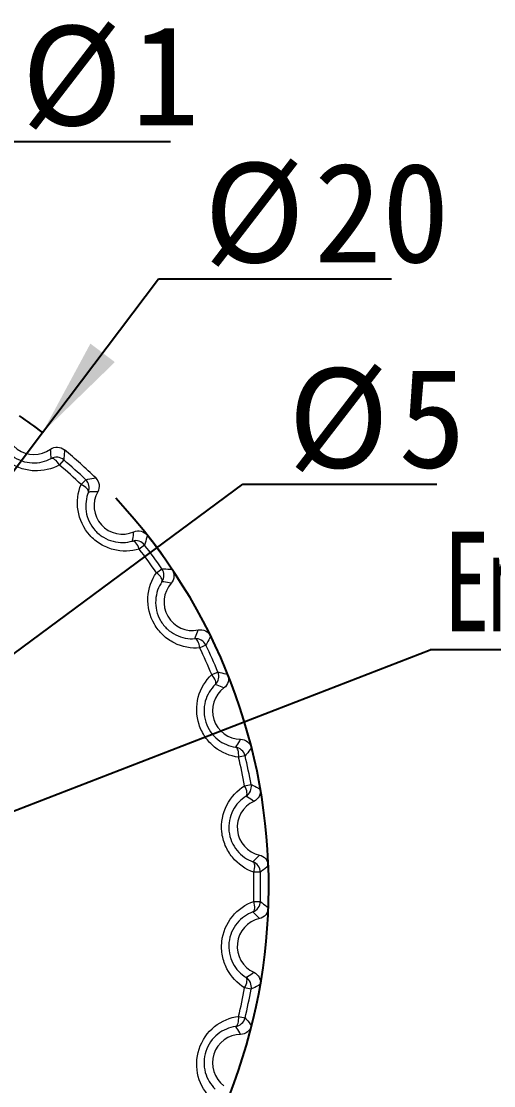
# Model space of a CAD drawing. Header units: millimetres. Extents: x 1 to 148, y 1 to 104.
# Drawn here: x 48.44 to 56.74, y 66.34 to 85.03 of the extents above; entities that cross this region are included whole.
import ezdxf

# ---------------------------------------------------------------- set-up
doc = ezdxf.new("R2010")
doc.units = ezdxf.units.MM
doc.header["$LTSCALE"] = 0.5
doc.layers.add('SLD-0', color=179, linetype='Continuous')
doc.styles.add('SLDTEXTSTYLE0', font='SIMSUN.TTC', dxfattribs={"width": 0.67})
doc.styles.add('SLDTEXTSTYLE15', font='SIMSUN.TTC')
doc.styles.get("Standard").update_dxf_attribs({"font": 'SIMSUN.TTC'})
doc.dimstyles.new('SLDDIMSTYLE0', dxfattribs={"dimtxt": 1.75, "dimasz": 1.75, "dimexe": 0, "dimexo": 0.0625, "dimgap": 0.4375, "dimtad": 0, "dimtih": 1, "dimtoh": 1, "dimrnd": 1e-09, "dimzin": 12, "dimdsep": 46, "dimtxsty": 'SLDTEXTSTYLE0', "dimsah": 1, "dimcen": 0, "dimadec": 0, "dimazin": 3, "dimtfac": 1, "dimtmove": 0, "dimatfit": 3, "dimfxl": 0, "dimfrac": 2, "dimtolj": 1, "dimtzin": 12, "dimarcsym": 0})
doc.dimstyles.new('SLDDIMSTYLE1', dxfattribs={"dimtxt": 1.75, "dimasz": 1.75, "dimexe": 0, "dimexo": 0.0625, "dimgap": 0.4375, "dimtad": 0, "dimtih": 1, "dimtoh": 1, "dimrnd": 1e-09, "dimzin": 12, "dimdsep": 46, "dimtxsty": 'SLDTEXTSTYLE0', "dimsah": 1, "dimcen": 0, "dimadec": 0, "dimazin": 3, "dimtfac": 1, "dimtmove": 0, "dimatfit": 3, "dimfxl": 0, "dimfrac": 2, "dimtolj": 1, "dimtzin": 12, "dimarcsym": 0})
doc.dimstyles.new('SLDDIMSTYLE2', dxfattribs={"dimtxt": 1.75, "dimasz": 1.75, "dimexe": 0, "dimexo": 0.0625, "dimgap": 0.4375, "dimtad": 0, "dimtih": 1, "dimtoh": 1, "dimrnd": 1e-09, "dimzin": 12, "dimdsep": 46, "dimtxsty": 'SLDTEXTSTYLE0', "dimsah": 1, "dimcen": 0, "dimadec": 0, "dimazin": 3, "dimtfac": 1, "dimtmove": 0, "dimatfit": 3, "dimfxl": 0, "dimfrac": 2, "dimtolj": 1, "dimtzin": 12, "dimarcsym": 0})
doc.dimstyles.new('SLDDIMSTYLE3', dxfattribs={"dimtxt": 0.18, "dimasz": 1.75, "dimexe": 0, "dimexo": 0.0625, "dimgap": 0, "dimtad": 0, "dimtih": 1, "dimtoh": 1, "dimdec": 0, "dimrnd": 1e-09, "dimzin": 0, "dimdsep": 46, "dimtxsty": 'Standard', "dimsah": 1, "dimcen": 0.09, "dimadec": 0, "dimazin": 0, "dimtfac": 1.75, "dimtdec": 0, "dimtofl": 0, "dimtmove": 0, "dimatfit": 3, "dimfxl": 0, "dimfrac": 2, "dimtolj": 1, "dimtzin": 0, "dimarcsym": 0})

# ---------------------------------------------------------------- blocks, each defined once
blk = doc.blocks.new('_D')
at = {"layer": 'SLD-0', "color": 5}
for p, q in [((48.816, 77.81), (50.855, 80.509)), ((50.855, 80.509), (54.945, 80.509)), ((36.761, 61.852), (48.816, 77.81)), ((36.761, 61.852), (34.732, 59.167))]:
    blk.add_line(p, q, dxfattribs=at)
for start, end in [(52.9793, 55.7925), (230.0677, 43.0207)]:
    blk.add_arc((42.789, 69.831), 10, start, end, dxfattribs=at)
for points in [[(48.816, 77.81), (50.086, 79.044), (49.656, 79.369)], [(36.761, 61.852), (35.491, 60.618), (35.921, 60.294)]]:
    blk.add_solid(points, dxfattribs=at)
at = {"layer": 'SLD-0', "color": 5, "char_height": 1.75, "attachment_point": 1, "style": 'SLDTEXTSTYLE15'}
for s, insert in [('%%c', (51.649, 82.546)), ('20', (53.584, 82.546))]:
    blk.add_mtext(s, dxfattribs=dict(at, insert=insert))
blk = doc.blocks.new('_D_1')
at = {"layer": 'SLD-0', "color": 5}
for p, q in [((44.797, 71.32), (52.334, 76.903)), ((52.334, 76.903), (55.743, 76.903)), ((40.78, 68.343), (44.797, 71.32)), ((40.78, 68.343), (38.076, 66.34))]:
    blk.add_line(p, q, dxfattribs=at)
for points in [[(44.797, 71.32), (46.364, 72.145), (46.043, 72.578)], [(40.78, 68.343), (39.213, 67.518), (39.534, 67.085)]]:
    blk.add_solid(points, dxfattribs=at)
at = {"layer": 'SLD-0', "color": 5, "char_height": 1.75, "attachment_point": 1, "style": 'SLDTEXTSTYLE15'}
for s, insert in [('%%c', (53.127, 78.94)), ('5', (55.062, 78.94))]:
    blk.add_mtext(s, dxfattribs=dict(at, insert=insert))
blk = doc.blocks.new('_D_2')
at = {"layer": 'SLD-0', "color": 5}
for p, q in [((45.19, 79.995), (47.653, 82.916)), ((47.653, 82.916), (51.062, 82.916)), ((44.545, 79.231), (45.19, 79.995)), ((44.545, 79.231), (42.376, 76.658))]:
    blk.add_line(p, q, dxfattribs=at)
blk.add_arc((44.868, 79.613), 0.5, 14.4685, 94.8603, dxfattribs=at)
for points in [[(45.19, 79.995), (46.524, 81.159), (46.112, 81.507)], [(44.545, 79.231), (43.211, 78.066), (43.623, 77.719)]]:
    blk.add_solid(points, dxfattribs=at)
at = {"layer": 'SLD-0', "color": 5, "char_height": 1.75, "attachment_point": 1, "style": 'SLDTEXTSTYLE15'}
for s, insert in [('%%c', (48.446, 84.952)), ('1', (50.381, 84.952))]:
    blk.add_mtext(s, dxfattribs=dict(at, insert=insert))
blk = doc.blocks.new('SW_NOTE_2')
at = {"layer": 'SLD-0', "color": 0}
blk.add_line((14.908, 0), (0, 0), dxfattribs=at)
at = {"layer": 'SLD-0', "color": 0, "insert": (0.246, 2.071), "char_height": 1.75, "attachment_point": 1, "style": 'SLDTEXTSTYLE0'}
blk.add_mtext('Embedded copper nut-M3', dxfattribs=at)

msp = doc.modelspace()

# ---------------------------------------------------------------- linework, layer by layer
at = {"color": 7, "linetype": 'Continuous', "lineweight": 15}
for p, q in [((49.189, 77.326), (49.113, 77.238)), ((49.493, 76.896), (49.573, 76.98)), ((50.607, 75.832), (50.515, 75.761)), ((50.815, 75.347), (50.911, 75.413)), ((51.684, 74.075), (51.579, 74.025)), ((51.787, 73.558), (51.894, 73.602)), ((52.372, 72.133), (52.259, 72.106)), ((52.365, 71.606), (52.479, 71.627)), ((52.641, 70.09), (52.525, 70.087)), ((52.525, 69.576), (52.641, 69.573)), ((52.479, 68.036), (52.365, 68.057)), ((52.259, 67.557), (52.372, 67.53))]:
    msp.add_line(p, q, dxfattribs=at)
at = {"color": 7, "linetype": 'Continuous', "lineweight": 15, "flags": 128}
for points in [[(49.113, 77.238), (49.094, 77.266), (49.074, 77.292), (49.054, 77.314), (49.034, 77.331), (49.014, 77.344), (48.996, 77.352), (48.98, 77.354), (48.966, 77.351)], [(49.622, 76.761), (49.623, 76.775), (49.619, 76.791), (49.61, 76.808), (49.595, 76.826), (49.575, 76.845), (49.551, 76.863), (49.523, 76.88), (49.493, 76.896)], [(50.515, 75.761), (50.502, 75.793), (50.488, 75.822), (50.473, 75.848), (50.456, 75.869), (50.44, 75.886), (50.424, 75.897), (50.409, 75.903), (50.394, 75.903)], [(50.913, 75.189), (50.918, 75.202), (50.917, 75.219), (50.911, 75.238), (50.9, 75.258), (50.885, 75.28), (50.865, 75.303), (50.842, 75.325), (50.815, 75.347)], [(51.579, 74.025), (51.573, 74.059), (51.565, 74.09), (51.556, 74.118), (51.544, 74.143), (51.532, 74.163), (51.518, 74.177), (51.504, 74.186), (51.491, 74.189)], [(51.849, 73.383), (51.857, 73.395), (51.859, 73.411), (51.858, 73.431), (51.851, 73.453), (51.841, 73.478), (51.826, 73.504), (51.808, 73.531), (51.787, 73.558)], [(52.259, 72.106), (52.26, 72.14), (52.259, 72.172), (52.255, 72.202), (52.249, 72.228), (52.241, 72.25), (52.231, 72.267), (52.219, 72.279), (52.206, 72.284)], [(52.39, 71.421), (52.399, 71.432), (52.405, 71.447), (52.408, 71.466), (52.406, 71.49), (52.401, 71.516), (52.392, 71.545), (52.38, 71.575), (52.365, 71.606)], [(52.525, 70.087), (52.533, 70.12), (52.539, 70.152), (52.541, 70.182), (52.541, 70.209), (52.537, 70.232), (52.531, 70.251), (52.522, 70.264), (52.51, 70.272)], [(52.51, 69.39), (52.522, 69.398), (52.531, 69.412), (52.537, 69.431), (52.541, 69.454), (52.541, 69.481), (52.539, 69.511), (52.533, 69.543), (52.525, 69.576)], [(52.365, 68.057), (52.38, 68.088), (52.392, 68.118), (52.401, 68.147), (52.406, 68.173), (52.408, 68.196), (52.405, 68.216), (52.399, 68.231), (52.39, 68.242)], [(52.206, 67.379), (52.219, 67.384), (52.231, 67.396), (52.241, 67.413), (52.249, 67.435), (52.255, 67.461), (52.259, 67.491), (52.26, 67.523), (52.259, 67.557)]]:
    msp.add_lwpolyline(points, dxfattribs=at)
at = {"color": 7, "linetype": 'Continuous', "lineweight": 15}
for centre, radius, start, end in [((48.666, 77.922), 0.5, 162.5315, 305.4685), ((49.059, 77.174), 0.2, 49.5173, 117.7001), ((42.789, 69.831), 10, 45.8831, 50.1169), ((42.789, 69.831), 9.739, 46.4955, 49.5045), ((42.789, 69.831), 9.856, 46.4955, 49.5045), ((49.436, 76.835), 0.2, 338.2999, 46.4827), ((50.22, 76.523), 0.5, 150.5315, 293.4685), ((50.449, 75.71), 0.2, 37.5173, 105.7001), ((42.789, 69.831), 10, 33.8831, 38.1169), ((42.789, 69.831), 9.739, 34.4955, 37.5045), ((42.789, 69.831), 9.856, 34.4955, 37.5045), ((50.747, 75.3), 0.2, 326.2999, 34.4827), ((51.449, 74.831), 0.5, 138.5315, 281.4685), ((42.789, 69.831), 10, 21.8831, 26.1169), ((51.503, 73.989), 0.2, 25.5173, 93.7001), ((42.789, 69.831), 9.739, 22.4955, 25.5045), ((42.789, 69.831), 9.856, 22.4955, 25.5045), ((51.71, 73.526), 0.2, 314.2999, 22.4827), ((52.299, 72.922), 0.5, 126.5315, 269.4685), ((52.177, 72.086), 0.2, 13.5173, 81.7001), ((42.789, 69.831), 10, 9.8831, 14.1169), ((42.789, 69.831), 9.739, 10.4955, 13.5045), ((42.789, 69.831), 9.856, 10.4955, 13.5045), ((52.283, 71.59), 0.2, 302.2999, 10.4827), ((52.734, 70.877), 0.5, 114.5315, 257.4685), ((52.441, 70.085), 0.2, 1.5173, 69.7001), ((42.789, 69.831), 9.739, 358.4955, 1.5045), ((42.789, 69.831), 9.856, 358.4955, 1.5045), ((42.789, 69.831), 10, 357.8831, 2.1169), ((52.441, 69.578), 0.2, 290.2999, 358.4827), ((52.734, 68.786), 0.5, 102.5315, 245.4685), ((52.283, 68.072), 0.2, 349.5173, 57.7001), ((42.789, 69.831), 9.739, 346.4955, 349.5045), ((42.789, 69.831), 9.856, 346.4955, 349.5045), ((42.789, 69.831), 10, 345.8831, 350.1169), ((52.177, 67.577), 0.2, 278.2999, 346.4827), ((52.299, 66.741), 0.5, 90.5315, 233.4685)]:
    msp.add_arc(centre, radius, start, end, dxfattribs=at)
for points, knots in [([(49.113, 77.238), (48.979, 77.166), (48.825, 77.128), (48.586, 77.14), (48.507, 77.155), (48.353, 77.208), (48.278, 77.247), (48.079, 77.392), (47.977, 77.527), (47.863, 77.827), (47.851, 77.986), (47.878, 78.135)], [0, 0, 0, 0, 0.25, 0.25, 0.375, 0.375, 0.5, 0.5, 0.75, 0.75, 1, 1, 1, 1]), ([(48.031, 78.03), (48.012, 77.921), (48.02, 77.803), (48.105, 77.576), (48.183, 77.472), (48.337, 77.36), (48.395, 77.33), (48.513, 77.289), (48.573, 77.278), (48.755, 77.27), (48.869, 77.299), (48.966, 77.351)], [0, 0, 0, 0, 0.25, 0.25, 0.5, 0.5, 0.625, 0.625, 0.75, 0.75, 1, 1, 1, 1]), ([(48.957, 77.514), (48.993, 77.54), (49.036, 77.553), (49.124, 77.55), (49.167, 77.533), (49.201, 77.505)], [0, 0, 0, 0, 0.5, 0.5, 1, 1, 1, 1]), ([(48.966, 77.351), (48.966, 77.362), (48.966, 77.373), (48.965, 77.384), (48.964, 77.427), (48.962, 77.471), (48.957, 77.514)], [0, 0, 0, 0, 0.00165926, 0.00165926, 0.00165926, 0.008260843, 0.008260843, 0.008260843, 0.008260843]), ([(49.201, 77.505), (49.199, 77.456), (49.196, 77.408), (49.192, 77.362), (49.191, 77.35), (49.19, 77.338), (49.189, 77.326)], [0, 0, 0, 0, 0.00660185, 0.00660185, 0.00660185, 0.008261165, 0.008261165, 0.008261165, 0.008261165]), ([(49.573, 76.98), (49.585, 76.983), (49.597, 76.985), (49.609, 76.987), (49.655, 76.996), (49.702, 77.004), (49.75, 77.011)], [0, 0, 0, 0, 0.001698265, 0.001698265, 0.001698265, 0.008261167, 0.008261167, 0.008261167, 0.008261167]), ([(49.75, 77.011), (49.782, 76.98), (49.802, 76.939), (49.815, 76.852), (49.806, 76.807), (49.785, 76.769)], [0, 0, 0, 0, 0.5, 0.5, 1, 1, 1, 1]), ([(50.515, 75.761), (50.369, 75.718), (50.21, 75.714), (49.978, 75.775), (49.905, 75.806), (49.765, 75.89), (49.7, 75.944), (49.535, 76.127), (49.464, 76.28), (49.414, 76.597), (49.435, 76.755), (49.493, 76.896)], [0, 0, 0, 0, 0.25, 0.25, 0.375, 0.375, 0.5, 0.5, 0.75, 0.75, 1, 1, 1, 1]), ([(49.622, 76.761), (49.58, 76.659), (49.563, 76.541), (49.599, 76.302), (49.654, 76.183), (49.781, 76.042), (49.831, 76.001), (49.939, 75.936), (49.995, 75.913), (50.171, 75.867), (50.289, 75.872), (50.394, 75.903)], [0, 0, 0, 0, 0.25, 0.25, 0.5, 0.5, 0.625, 0.625, 0.75, 0.75, 1, 1, 1, 1]), ([(49.785, 76.769), (49.741, 76.769), (49.697, 76.767), (49.654, 76.764), (49.643, 76.763), (49.632, 76.762), (49.622, 76.761)], [0, 0, 0, 0, 0.006601581, 0.006601581, 0.006601581, 0.00826084, 0.00826084, 0.00826084, 0.00826084]), ([(50.394, 75.903), (50.397, 75.913), (50.399, 75.924), (50.401, 75.935), (50.409, 75.977), (50.415, 76.02), (50.419, 76.064)], [0, 0, 0, 0, 0.00165926, 0.00165926, 0.00165926, 0.008260843, 0.008260843, 0.008260843, 0.008260843]), ([(50.419, 76.064), (50.46, 76.082), (50.505, 76.085), (50.591, 76.064), (50.629, 76.039), (50.656, 76.004)], [0, 0, 0, 0, 0.5, 0.5, 1, 1, 1, 1]), ([(50.656, 76.004), (50.645, 75.957), (50.632, 75.911), (50.618, 75.866), (50.614, 75.854), (50.611, 75.843), (50.607, 75.832)], [0, 0, 0, 0, 0.00660185, 0.00660185, 0.00660185, 0.008261165, 0.008261165, 0.008261165, 0.008261165]), ([(51.579, 74.025), (51.427, 74.013), (51.271, 74.042), (51.057, 74.15), (50.991, 74.196), (50.872, 74.308), (50.82, 74.373), (50.697, 74.586), (50.659, 74.752), (50.676, 75.072), (50.73, 75.222), (50.815, 75.347)], [0, 0, 0, 0, 0.25, 0.25, 0.375, 0.375, 0.5, 0.5, 0.75, 0.75, 1, 1, 1, 1]), ([(50.911, 75.413), (50.923, 75.413), (50.935, 75.413), (50.948, 75.413), (50.994, 75.412), (51.042, 75.41), (51.09, 75.406)], [0, 0, 0, 0, 0.001698265, 0.001698265, 0.001698265, 0.008261167, 0.008261167, 0.008261167, 0.008261167]), ([(51.09, 75.406), (51.115, 75.37), (51.127, 75.326), (51.121, 75.238), (51.103, 75.196), (51.074, 75.163)], [0, 0, 0, 0, 0.5, 0.5, 1, 1, 1, 1]), ([(50.913, 75.189), (50.851, 75.098), (50.81, 74.986), (50.796, 74.744), (50.824, 74.617), (50.919, 74.452), (50.96, 74.402), (51.052, 74.316), (51.102, 74.282), (51.264, 74.2), (51.381, 74.18), (51.491, 74.189)], [0, 0, 0, 0, 0.25, 0.25, 0.5, 0.5, 0.625, 0.625, 0.75, 0.75, 1, 1, 1, 1]), ([(51.074, 75.163), (51.031, 75.172), (50.988, 75.179), (50.945, 75.185), (50.935, 75.186), (50.924, 75.188), (50.913, 75.189)], [0, 0, 0, 0, 0.006601581, 0.006601581, 0.006601581, 0.00826084, 0.00826084, 0.00826084, 0.00826084]), ([(51.491, 74.189), (51.495, 74.199), (51.499, 74.209), (51.503, 74.219), (51.52, 74.259), (51.535, 74.3), (51.548, 74.341)], [0, 0, 0, 0, 0.00165926, 0.00165926, 0.00165926, 0.008260843, 0.008260843, 0.008260843, 0.008260843]), ([(51.548, 74.341), (51.592, 74.35), (51.637, 74.344), (51.716, 74.305), (51.748, 74.273), (51.768, 74.233)], [0, 0, 0, 0, 0.5, 0.5, 1, 1, 1, 1]), ([(51.768, 74.233), (51.746, 74.189), (51.724, 74.147), (51.701, 74.106), (51.696, 74.096), (51.69, 74.085), (51.684, 74.075)], [0, 0, 0, 0, 0.00660185, 0.00660185, 0.00660185, 0.008261165, 0.008261165, 0.008261165, 0.008261165]), ([(52.259, 72.106), (52.108, 72.126), (51.961, 72.187), (51.775, 72.336), (51.72, 72.395), (51.626, 72.53), (51.589, 72.604), (51.513, 72.838), (51.51, 73.008), (51.593, 73.317), (51.677, 73.453), (51.787, 73.558)], [0, 0, 0, 0, 0.25, 0.25, 0.375, 0.375, 0.5, 0.5, 0.75, 0.75, 1, 1, 1, 1]), ([(51.894, 73.602), (51.906, 73.6), (51.918, 73.597), (51.93, 73.595), (51.975, 73.584), (52.021, 73.572), (52.068, 73.559)], [0, 0, 0, 0, 0.001698265, 0.001698265, 0.001698265, 0.008261167, 0.008261167, 0.008261167, 0.008261167]), ([(52.068, 73.559), (52.084, 73.518), (52.087, 73.472), (52.063, 73.387), (52.037, 73.35), (52.001, 73.323)], [0, 0, 0, 0, 0.5, 0.5, 1, 1, 1, 1]), ([(51.849, 73.383), (51.769, 73.306), (51.706, 73.206), (51.642, 72.972), (51.644, 72.842), (51.703, 72.661), (51.731, 72.603), (51.804, 72.5), (51.846, 72.456), (51.987, 72.343), (52.097, 72.299), (52.206, 72.284)], [0, 0, 0, 0, 0.25, 0.25, 0.5, 0.5, 0.625, 0.625, 0.75, 0.75, 1, 1, 1, 1]), ([(52.001, 73.323), (51.962, 73.342), (51.921, 73.358), (51.88, 73.372), (51.87, 73.376), (51.86, 73.379), (51.849, 73.383)], [0, 0, 0, 0, 0.006601581, 0.006601581, 0.006601581, 0.00826084, 0.00826084, 0.00826084, 0.00826084]), ([(52.206, 72.284), (52.213, 72.293), (52.219, 72.302), (52.225, 72.311), (52.25, 72.347), (52.273, 72.383), (52.294, 72.422)], [0, 0, 0, 0, 0.00165926, 0.00165926, 0.00165926, 0.008260843, 0.008260843, 0.008260843, 0.008260843]), ([(52.294, 72.422), (52.339, 72.421), (52.382, 72.406), (52.451, 72.352), (52.476, 72.313), (52.487, 72.27)], [0, 0, 0, 0, 0.5, 0.5, 1, 1, 1, 1]), ([(52.487, 72.27), (52.457, 72.232), (52.426, 72.195), (52.395, 72.159), (52.388, 72.151), (52.38, 72.142), (52.372, 72.133)], [0, 0, 0, 0, 0.00660185, 0.00660185, 0.00660185, 0.008261165, 0.008261165, 0.008261165, 0.008261165]), ([(52.525, 70.087), (52.381, 70.138), (52.251, 70.227), (52.099, 70.414), (52.057, 70.482), (51.994, 70.632), (51.973, 70.714), (51.947, 70.959), (51.979, 71.125), (52.126, 71.411), (52.236, 71.526), (52.365, 71.606)], [0, 0, 0, 0, 0.25, 0.25, 0.375, 0.375, 0.5, 0.5, 0.75, 0.75, 1, 1, 1, 1]), ([(52.479, 71.627), (52.49, 71.622), (52.501, 71.617), (52.512, 71.612), (52.555, 71.592), (52.597, 71.571), (52.64, 71.548)], [0, 0, 0, 0, 0.001698265, 0.001698265, 0.001698265, 0.008261167, 0.008261167, 0.008261167, 0.008261167]), ([(52.39, 71.421), (52.296, 71.363), (52.213, 71.278), (52.102, 71.063), (52.076, 70.935), (52.096, 70.746), (52.113, 70.683), (52.161, 70.568), (52.193, 70.516), (52.309, 70.375), (52.407, 70.309), (52.51, 70.272)], [0, 0, 0, 0, 0.25, 0.25, 0.5, 0.5, 0.625, 0.625, 0.75, 0.75, 1, 1, 1, 1]), ([(52.526, 71.332), (52.491, 71.358), (52.455, 71.382), (52.418, 71.404), (52.408, 71.41), (52.399, 71.416), (52.39, 71.421)], [0, 0, 0, 0, 0.006601581, 0.006601581, 0.006601581, 0.00826084, 0.00826084, 0.00826084, 0.00826084]), ([(52.64, 71.548), (52.648, 71.504), (52.641, 71.459), (52.6, 71.381), (52.566, 71.35), (52.526, 71.332)], [0, 0, 0, 0, 0.5, 0.5, 1, 1, 1, 1]), ([(52.51, 70.272), (52.518, 70.28), (52.526, 70.287), (52.534, 70.295), (52.566, 70.325), (52.596, 70.356), (52.625, 70.389)], [0, 0, 0, 0, 0.00165926, 0.00165926, 0.00165926, 0.008260843, 0.008260843, 0.008260843, 0.008260843]), ([(52.625, 70.389), (52.668, 70.379), (52.707, 70.355), (52.764, 70.288), (52.78, 70.245), (52.782, 70.201)], [0, 0, 0, 0, 0.5, 0.5, 1, 1, 1, 1]), ([(52.782, 70.201), (52.744, 70.169), (52.707, 70.139), (52.669, 70.111), (52.66, 70.104), (52.65, 70.097), (52.641, 70.09)], [0, 0, 0, 0, 0.00660185, 0.00660185, 0.00660185, 0.008261165, 0.008261165, 0.008261165, 0.008261165]), ([(52.365, 68.057), (52.236, 68.137), (52.126, 68.253), (52.017, 68.465), (51.99, 68.54), (51.959, 68.702), (51.956, 68.785), (51.981, 69.03), (52.048, 69.186), (52.25, 69.435), (52.381, 69.525), (52.525, 69.576)], [0, 0, 0, 0, 0.25, 0.25, 0.375, 0.375, 0.5, 0.5, 0.75, 0.75, 1, 1, 1, 1]), ([(52.641, 69.573), (52.651, 69.566), (52.66, 69.558), (52.67, 69.551), (52.707, 69.523), (52.745, 69.493), (52.782, 69.462)], [0, 0, 0, 0, 0.001698265, 0.001698265, 0.001698265, 0.008261167, 0.008261167, 0.008261167, 0.008261167]), ([(52.51, 69.39), (52.406, 69.353), (52.308, 69.287), (52.154, 69.1), (52.103, 68.98), (52.083, 68.791), (52.086, 68.726), (52.11, 68.603), (52.13, 68.545), (52.213, 68.385), (52.296, 68.3), (52.39, 68.242)], [0, 0, 0, 0, 0.25, 0.25, 0.5, 0.5, 0.625, 0.625, 0.75, 0.75, 1, 1, 1, 1]), ([(52.625, 69.274), (52.596, 69.307), (52.566, 69.338), (52.534, 69.368), (52.526, 69.376), (52.518, 69.383), (52.51, 69.39)], [0, 0, 0, 0, 0.006601581, 0.006601581, 0.006601581, 0.00826084, 0.00826084, 0.00826084, 0.00826084]), ([(52.782, 69.462), (52.78, 69.418), (52.764, 69.375), (52.707, 69.308), (52.668, 69.284), (52.625, 69.274)], [0, 0, 0, 0, 0.5, 0.5, 1, 1, 1, 1]), ([(52.39, 68.242), (52.399, 68.247), (52.408, 68.253), (52.418, 68.258), (52.455, 68.281), (52.491, 68.305), (52.526, 68.331)], [0, 0, 0, 0, 0.00165926, 0.00165926, 0.00165926, 0.008260843, 0.008260843, 0.008260843, 0.008260843]), ([(52.526, 68.331), (52.566, 68.313), (52.599, 68.282), (52.641, 68.204), (52.648, 68.159), (52.64, 68.115)], [0, 0, 0, 0, 0.5, 0.5, 1, 1, 1, 1]), ([(52.64, 68.115), (52.597, 68.092), (52.554, 68.071), (52.512, 68.051), (52.501, 68.046), (52.49, 68.041), (52.479, 68.036)], [0, 0, 0, 0, 0.00660185, 0.00660185, 0.00660185, 0.008261165, 0.008261165, 0.008261165, 0.008261165]), ([(51.787, 66.105), (51.677, 66.21), (51.593, 66.347), (51.51, 66.654), (51.513, 66.825), (51.615, 67.137), (51.713, 67.277), (51.961, 67.476), (52.108, 67.537), (52.259, 67.557)], [0, 0, 0, 0, 0.25, 0.25, 0.5, 0.5, 0.75, 0.75, 1, 1, 1, 1]), ([(52.372, 67.53), (52.38, 67.521), (52.388, 67.512), (52.396, 67.503), (52.427, 67.467), (52.457, 67.431), (52.487, 67.392)], [0, 0, 0, 0, 0.001698265, 0.001698265, 0.001698265, 0.008261167, 0.008261167, 0.008261167, 0.008261167]), ([(52.206, 67.379), (52.098, 67.364), (51.987, 67.32), (51.799, 67.17), (51.723, 67.063), (51.644, 66.822), (51.642, 66.69), (51.706, 66.458), (51.77, 66.356), (51.849, 66.28)], [0, 0, 0, 0, 0.25, 0.25, 0.5, 0.5, 0.75, 0.75, 1, 1, 1, 1]), ([(52.294, 67.241), (52.273, 67.279), (52.25, 67.316), (52.225, 67.352), (52.219, 67.361), (52.213, 67.37), (52.206, 67.379)], [0, 0, 0, 0, 0.006601581, 0.006601581, 0.006601581, 0.00826084, 0.00826084, 0.00826084, 0.00826084]), ([(52.487, 67.392), (52.476, 67.35), (52.451, 67.311), (52.382, 67.257), (52.339, 67.242), (52.294, 67.241)], [0, 0, 0, 0, 0.5, 0.5, 1, 1, 1, 1])]:
    msp.add_open_spline(points, degree=3, knots=knots, dxfattribs=at)

# ---------------------------------------------------------------- block references
at = {"layer": 'SLD-0', "color": 5}
msp.add_blockref('SW_NOTE_2', (55.625, 73.995), dxfattribs=at)

# ---------------------------------------------------------------- dimensions: what is measured, and where the dimension line sits
for p1, p2, dimstyle, picture, middle in [((45.19, 79.995), (44.545, 79.231), 'SLDDIMSTYLE2', '_D_2', (49.754, 84.184)), ((48.816, 77.81), (36.761, 61.852), 'SLDDIMSTYLE0', '_D', (53.297, 81.778)), ((44.797, 71.32), (40.78, 68.343), 'SLDDIMSTYLE1', '_D_1', (54.435, 78.172))]:
    dim = msp.add_diameter_dim_2p(p1=p1, p2=p2, dimstyle=dimstyle, dxfattribs=at)
    dim.commit()
    dim.dimension.update_dxf_attribs({"geometry": picture, "text_midpoint": middle, "dimtype": 163})

# ---------------------------------------------------------------- leaders
msp.add_leader([(44.372, 69.641), (55.625, 73.995)], dimstyle='SLDDIMSTYLE3', dxfattribs=at)

doc.saveas('drawing.dxf')
